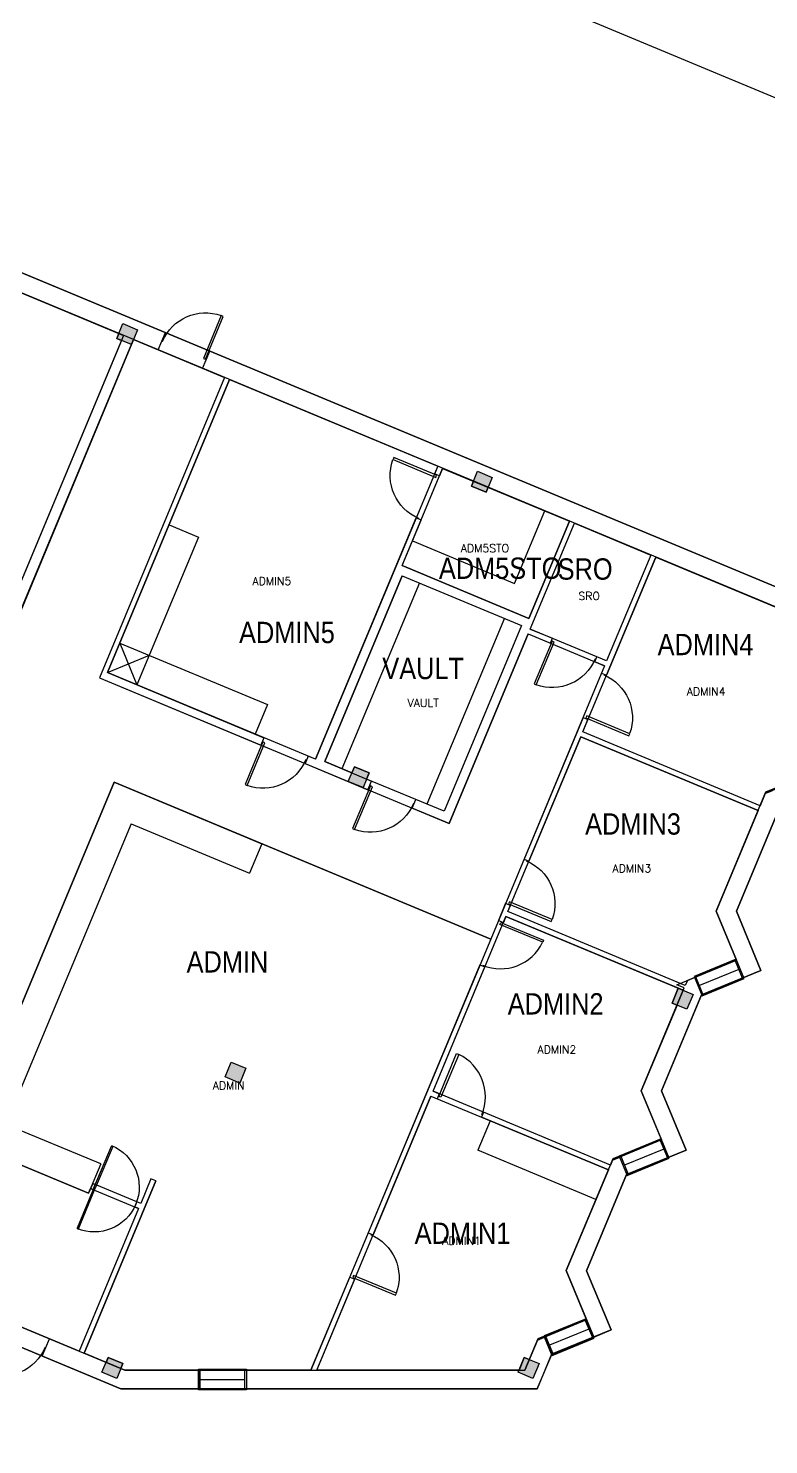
# Model space of a CAD drawing. Header units: inches. Extents: x -2145 to 3863, y -18090 to 4650.
# Drawn here: x 333 to 887, y -15089 to -14027 of the extents above; entities that cross this region are included whole.
import ezdxf
from ezdxf.enums import TextEntityAlignment as Align

# ---------------------------------------------------------------- set-up
doc = ezdxf.new("R2010")
doc.units = ezdxf.units.IN
doc.header["$LTSCALE"] = 48
doc.header["$MEASUREMENT"] = 0
for name, color, linetype in [('A-COLS', 1, 'CONTINUOUS'), ('A-COLS-GRID', 41, 'CONTINUOUS'), ('A-DOOR', 30, 'CONTINUOUS'), ('A-FURN', 41, 'CONTINUOUS'), ('A-ROOF', 1, 'CONTINUOUS'), ('A-WALLS', 1, 'CONTINUOUS'), ('A-WIN', 30, 'CONTINUOUS'), ('CAFM_BLDG_OTLN', 41, 'CONTINUOUS'), ('CAFM_Gross', 200, 'CONTINUOUS'), ('CAFM_ID', 8, 'CONTINUOUS'), ('CAFM_MeasuredGross', 50, 'CONTINUOUS'), ('CAFM_SPACE', 5, 'CONTINUOUS'), ('CAFM_Space_Label', 7, 'CONTINUOUS')]:
    doc.layers.add(name, color=color, linetype=linetype)
doc.styles.add('AISD-Dim', font='txt.shx', dxfattribs={"width": 0.85})
doc.styles.add('CAFM-TXT', font='txt.shx', dxfattribs={"height": 6})

msp = doc.modelspace()

# ---------------------------------------------------------------- linework, layer by layer
at = {"layer": 'A-COLS'}
for p, q in [((398.8, -14259.1), (403.4, -14248)), ((403.4, -14248), (414.5, -14252.7)), ((414.5, -14252.7), (409.9, -14263.7)), ((409.9, -14263.7), (398.8, -14259.1)), ((664.6, -14369.9), (669.3, -14358.8)), ((669.3, -14358.8), (680.3, -14363.4)), ((675.7, -14374.5), (664.6, -14369.9)), ((680.3, -14363.4), (675.7, -14374.5)), ((572.3, -14591.4), (576.9, -14580.4)), ((576.9, -14580.4), (588, -14585)), ((583.4, -14596), (572.3, -14591.4)), ((588, -14585), (583.4, -14596)), ((815.1, -14757.6), (819.7, -14746.5)), ((819.7, -14746.5), (830.8, -14751.1)), ((830.8, -14751.1), (826.2, -14762.2)), ((826.2, -14762.2), (815.1, -14757.6)), ((480, -14813), (484.6, -14801.9)), ((484.6, -14801.9), (495.7, -14806.5)), ((495.7, -14806.5), (491.1, -14817.6)), ((491.1, -14817.6), (480, -14813)), ((387.7, -15034.5), (392.3, -15023.4)), ((392.3, -15023.4), (403.4, -15028)), ((403.4, -15028), (398.8, -15039.1)), ((699.7, -15034.5), (704.3, -15023.4)), ((704.3, -15023.4), (715.4, -15028)), ((715.4, -15028), (710.8, -15039.1)), ((398.8, -15039.1), (387.7, -15034.5)), ((710.8, -15039.1), (699.7, -15034.5))]:
    msp.add_line(p, q, dxfattribs=at)
at = {"layer": 'A-COLS-GRID'}
for points in [[(403.4, -14248), (414.5, -14252.7), (398.8, -14259.1), (409.9, -14263.7)], [(669.3, -14358.8), (680.3, -14363.4), (664.6, -14369.9), (675.7, -14374.5)], [(576.9, -14580.4), (588, -14585), (572.3, -14591.4), (583.4, -14596)], [(819.7, -14746.5), (830.8, -14751.1), (815.1, -14757.6), (826.2, -14762.2)], [(484.6, -14801.9), (495.7, -14806.5), (480, -14813), (491.1, -14817.6)], [(392.3, -15023.4), (403.4, -15028), (387.7, -15034.5), (398.8, -15039.1)], [(704.3, -15023.4), (715.4, -15028), (699.7, -15034.5), (710.8, -15039.1)]]:
    msp.add_solid(points, dxfattribs=at)
at = {"layer": 'A-DOOR'}
for p, q in [((477.2, -14242), (463.8, -14274.1)), ((465.4, -14274.8), (478.7, -14242.7)), ((478.7, -14242.7), (477.2, -14242)), ((463.8, -14274.1), (465.4, -14274.8)), ((606.5, -14348.4), (605.9, -14350)), ((605.9, -14350), (637.9, -14363.4)), ((638.6, -14361.8), (606.5, -14348.4)), ((637.9, -14363.4), (638.6, -14361.8)), ((725.1, -14486.3), (711.7, -14518.3)), ((713.3, -14519), (726.6, -14486.9)), ((726.6, -14486.9), (725.1, -14486.3)), ((711.7, -14518.3), (713.3, -14519)), ((751.2, -14542.2), (750.5, -14543.8)), ((750.5, -14543.8), (782.6, -14557.1)), ((783.3, -14555.6), (751.2, -14542.2)), ((508.4, -14561.7), (495, -14593.8)), ((496.6, -14594.4), (509.9, -14562.4)), ((509.9, -14562.4), (508.4, -14561.7)), ((782.6, -14557.1), (783.3, -14555.6)), ((495, -14593.8), (496.6, -14594.4)), ((588.9, -14594.7), (575.5, -14626.8)), ((590.4, -14595.4), (588.9, -14594.7)), ((577.1, -14627.4), (590.4, -14595.4)), ((575.5, -14626.8), (577.1, -14627.4)), ((693.1, -14681.6), (692.5, -14683.2)), ((692.5, -14683.2), (724.5, -14696.5)), ((725.2, -14695), (693.1, -14681.6)), ((686, -14698.6), (686.7, -14697.1)), ((718.1, -14712), (686, -14698.6)), ((686.7, -14697.1), (718.7, -14710.4)), ((724.5, -14696.5), (725.2, -14695)), ((718.7, -14710.4), (718.1, -14712)), ((640.3, -14827.6), (653.6, -14795.5)), ((655.2, -14796.1), (641.8, -14828.2)), ((653.6, -14795.5), (655.2, -14796.1)), ((641.8, -14828.2), (640.3, -14827.6)), ((382, -14895.6), (394.8, -14864.9)), ((395.8, -14865.2), (383, -14896)), ((394.7, -14865.2), (394.8, -14864.9)), ((394.8, -14864.9), (395.8, -14865.3)), ((395.7, -14865.5), (395.8, -14865.3)), ((382, -14895.6), (369.2, -14926.4)), ((370.1, -14926.9), (383, -14896)), ((383, -14896), (382, -14895.6)), ((369.2, -14926.4), (369.1, -14926.7)), ((369.1, -14926.7), (370.1, -14927.1)), ((370.1, -14926.9), (370.1, -14927.1)), ((576.3, -14961.9), (575.7, -14963.5)), ((575.7, -14963.5), (607.7, -14976.8)), ((608.4, -14975.3), (576.3, -14961.9)), ((607.7, -14976.8), (608.4, -14975.3))]:
    msp.add_line(p, q, dxfattribs=at)
at = {"layer": 'A-DOOR', "extrusion": (0, 0, -1)}
for centre, major_axis, start_param, end_param in [((465.3, -14274.9), (-24.7, 24.7), 5.892581, 7.414804), ((638.7, -14361.9), (24.7, 24.7), 2.750988, 4.273211), ((725.1, -14486.1), (24.7, 24.7), 1.180192, 2.702415), ((750.4, -14543.7), (24.7, 24.7), -0.390605, 1.131619), ((508.4, -14561.6), (-24.7, 24.7), 2.750988, 4.273211), ((588.9, -14594.6), (-24.7, 24.7), 2.750988, 4.273211), ((692.3, -14683.1), (24.7, 24.7), -0.390605, 1.131619), ((382, -14895.6), (-23.8, 23.8), 1.180192, 2.750988), ((382, -14895.6), (-23.8, 23.8), 2.750988, 4.321784), ((575.5, -14963.4), (24.7, 24.7), -0.390605, 1.131619), ((312.9, -15002.3), (-24.7, 24.7), 2.750988, 4.273211)]:
    msp.add_ellipse(centre, major_axis=major_axis, ratio=1, start_param=start_param, end_param=end_param, dxfattribs=at)
at = {"layer": 'A-DOOR'}
for centre, major_axis, start_param, end_param in [((686.5, -14697), (-24.7, 24.7), 1.961401, 3.483624), ((640.2, -14827.7), (24.7, 24.7), 5.102994, 6.625217)]:
    msp.add_ellipse(centre, major_axis=major_axis, ratio=1, start_param=start_param, end_param=end_param, dxfattribs=at)
at = {"layer": 'A-FURN'}
for p, q in [((697, -14443), (719.7, -14388.5)), ((438, -14399), (460.2, -14408.2)), ((460.2, -14408.2), (414, -14519)), ((620.4, -14411), (697, -14443)), ((625.7, -14442.5), (567.6, -14581.9)), ((689.4, -14469), (631.3, -14608.4)), ((401.1, -14487.6), (511.9, -14533.7)), ((401.1, -14487.6), (414, -14519)), ((391.9, -14509.7), (423.3, -14496.8)), ((511.9, -14533.7), (502.6, -14555.9)), ((396.8, -14591.9), (284.4, -14861.5)), ((396.8, -14591.9), (507.5, -14638.1)), ((409.7, -14623.3), (315.8, -14848.6)), ((409.7, -14623.3), (498.3, -14660.2)), ((507.5, -14638.1), (498.3, -14660.2)), ((386.9, -14878.2), (315.8, -14848.6)), ((678.6, -14845.9), (669.4, -14868)), ((377.7, -14900.3), (284.4, -14861.5)), ((758, -14905), (669.4, -14868)), ((386.9, -14878.2), (377.7, -14900.3))]:
    msp.add_line(p, q, dxfattribs=at)
at = {"layer": 'A-ROOF'}
for points in [[(-452.7, -14040.8), (78.9, -14262.4), (134.3, -14129.4), (954, -14471)], [(895.7, -14611.1), (863.3, -14688.6), (881.6, -14733.1), (837.2, -14751.4), (807.2, -14823.4), (825.5, -14867.9), (781, -14886.2), (750.9, -14958.4), (769.3, -15002.8), (724.8, -15021), (714, -15047), (402, -15047), (136.2, -14936.2), (90, -15047), (-175.8, -14936.2), (-222, -15047), (-615, -14883.2)]]:
    msp.add_lwpolyline(points, dxfattribs=at)
at = {"layer": 'A-WALLS'}
for p, q in [((134.3, -14129.4), (435.3, -14254.8)), ((141.9, -14147.7), (404, -14257)), ((429.9, -14267.7), (435.3, -14254.8)), ((411.4, -14260), (310.6, -14501.9)), ((404, -14257), (313.3, -14474.8)), ((411.4, -14260), (429.9, -14267.7)), ((463.1, -14281.6), (468.5, -14268.7)), ((954, -14471), (468.5, -14268.7)), ((479.7, -14288.5), (463.1, -14281.6)), ((479.7, -14288.5), (385.9, -14513.7)), ((483.4, -14290), (391.9, -14509.7)), ((483.4, -14290), (639.4, -14355)), ((639.4, -14355), (637.1, -14360.6)), ((640.8, -14362.1), (637.1, -14360.6)), ((643.1, -14356.6), (640.8, -14362.1)), ((643.1, -14356.6), (738.2, -14396.2)), ((547.9, -14574.7), (623.3, -14393.8)), ((612.7, -14429.5), (626.9, -14395.4)), ((626.9, -14395.4), (623.3, -14393.8)), ((707.8, -14469.1), (738.2, -14396.2)), ((708.8, -14477.1), (741.9, -14397.7)), ((741.9, -14397.7), (799.1, -14421.6)), ((802.8, -14423.1), (765.9, -14511.7)), ((799.1, -14421.6), (766, -14501)), ((802.8, -14423.1), (935.7, -14478.5)), ((612.7, -14429.5), (707.8, -14469.1)), ((612.8, -14437.1), (554.7, -14576.5)), ((612.8, -14437.1), (702.3, -14474.4)), ((702.3, -14474.4), (644.3, -14613.8)), ((708.8, -14477.1), (725.4, -14484)), ((707.3, -14480.8), (648, -14623)), ((707.3, -14480.8), (723.9, -14487.7)), ((723.9, -14487.7), (725.4, -14484)), ((757.1, -14501.6), (758.6, -14497.9)), ((766, -14501), (758.6, -14497.9)), ((391.9, -14509.7), (509.1, -14558.6)), ((764.5, -14504.7), (757.1, -14501.6)), ((764.5, -14504.7), (762.2, -14510.2)), ((762.2, -14510.2), (765.9, -14511.7)), ((385.9, -14513.7), (506.8, -14564.1)), ((748.3, -14543.4), (704.1, -14649.6)), ((748.2, -14554.2), (752, -14545)), ((748.3, -14543.4), (752, -14545)), ((509.1, -14558.6), (506.8, -14564.1)), ((746.6, -14557.9), (707.8, -14651.1)), ((879.6, -14613.3), (746.6, -14557.9)), ((881.1, -14609.6), (748.2, -14554.2)), ((542.3, -14572.4), (540, -14578)), ((547.9, -14574.7), (542.3, -14572.4)), ((540, -14578), (587.1, -14597.6)), ((554.7, -14576.5), (589.8, -14591.1)), ((587.1, -14597.6), (589.8, -14591.1)), ((620.3, -14611.4), (623, -14605)), ((644.3, -14613.8), (623, -14605)), ((884.9, -14600.4), (881.1, -14609.6)), ((884.9, -14600.4), (890.4, -14598.1)), ((648, -14623), (620.3, -14611.4)), ((879.6, -14613.3), (848.2, -14688.6)), ((895.6, -14611.1), (863.3, -14688.6)), ((704.1, -14649.6), (707.8, -14651.1)), ((690.3, -14682.8), (684.9, -14695.7)), ((690.3, -14682.8), (693.9, -14684.4)), ((692, -14689), (693.9, -14684.4)), ((824.9, -14744.4), (692, -14689)), ((848.2, -14688.6), (863.4, -14725.5)), ((863.3, -14688.6), (881.6, -14733.1)), ((684.9, -14695.7), (688.6, -14697.3)), ((690.5, -14692.7), (688.6, -14697.3)), ((823.4, -14748), (690.5, -14692.7)), ((671, -14729), (587.3, -14929.9)), ((635.9, -14823.7), (674.7, -14730.5)), ((671, -14729), (674.7, -14730.5)), ((868.7, -14738.4), (881.6, -14733.1)), ((826.5, -14740.7), (824.9, -14744.4)), ((826.5, -14740.7), (831.9, -14738.4)), ((823.4, -14748), (792, -14823.4)), ((837.2, -14751.4), (807.2, -14823.4)), ((837.2, -14751.4), (837.3, -14751.4)), ((634.3, -14827.4), (591, -14931.4)), ((634.3, -14827.4), (638.9, -14829.4)), ((635.9, -14823.7), (640.5, -14825.7)), ((640.5, -14825.7), (638.9, -14829.4)), ((792, -14823.4), (807.2, -14860.2)), ((807.2, -14823.4), (825.5, -14867.9)), ((673.7, -14839.5), (672.2, -14843.2)), ((768.8, -14879.1), (673.7, -14839.5)), ((767.3, -14882.8), (672.2, -14843.2)), ((812.5, -14873.2), (825.5, -14867.9)), ((770.3, -14875.4), (768.8, -14879.1)), ((770.3, -14875.4), (775.8, -14873.2)), ((428.1, -14891), (374.3, -15020.2)), ((424.4, -14889.5), (416.8, -14907.9)), ((428.1, -14891), (424.4, -14889.5)), ((767.3, -14882.8), (735.8, -14958.3)), ((781, -14886.2), (750.9, -14958.4)), ((781, -14886.2), (781.1, -14886.1)), ((379.2, -14896.6), (381.1, -14897.4)), ((380.8, -14892.9), (382.6, -14893.7)), ((381.1, -14897.4), (382.6, -14893.7)), ((415.2, -14911.6), (370.6, -15018.7)), ((412.4, -14910.5), (414, -14906.8)), ((415.2, -14911.6), (412.4, -14910.5)), ((416.8, -14907.9), (414, -14906.8)), ((587.3, -14929.9), (591, -14931.4)), ((544.4, -15033), (573.5, -14963.1)), ((548.7, -15033), (577.2, -14964.7)), ((573.5, -14963.1), (577.2, -14964.7)), ((735.8, -14958.3), (756.3, -15008.1)), ((750.9, -14958.4), (769.3, -15002.8)), ((342.9, -15022.4), (348.3, -15009.4)), ((370.6, -15018.7), (348.3, -15009.4)), ((714.1, -15010.4), (719.5, -15008.1)), ((724.8, -15021), (719.5, -15008.1)), ((756.3, -15008.1), (769.3, -15002.8)), ((714.1, -15010.4), (704.7, -15033)), ((402, -15047), (342.9, -15022.4)), ((404.8, -15033), (374.3, -15020.2)), ((724.8, -15021), (714, -15047)), ((724.8, -15021.1), (724.9, -15021.1)), ((404.8, -15033), (460, -15033)), ((460, -15033), (460, -15047)), ((544.4, -15033), (496, -15033)), ((496, -15033), (496, -15047)), ((548.7, -15033), (704.7, -15033)), ((402, -15047), (460, -15047)), ((714, -15047), (496, -15047))]:
    msp.add_line(p, q, dxfattribs=at)
at = {"layer": 'A-WIN'}
for p, q in [((863, -14724.7), (831.6, -14737.6)), ((865, -14732.4), (835.6, -14744.5)), ((863.4, -14725.5), (862.4, -14725.9)), ((862.4, -14725.9), (867.7, -14738.8)), ((869, -14739.2), (863, -14724.7)), ((831.6, -14737.6), (837.6, -14752.2)), ((831.9, -14738.4), (832.9, -14738)), ((838.2, -14751), (832.9, -14738)), ((837.6, -14752.2), (869, -14739.2)), ((868.7, -14738.4), (867.7, -14738.8)), ((837.3, -14751.4), (838.2, -14751)), ((806.9, -14859.4), (775.4, -14872.4)), ((807.2, -14860.2), (806.2, -14860.7)), ((806.2, -14860.7), (811.6, -14873.6)), ((812.9, -14874), (806.9, -14859.4)), ((808.9, -14867.1), (779.4, -14879.3)), ((775.4, -14872.4), (781.4, -14886.9)), ((775.8, -14873.2), (776.8, -14872.8)), ((782.1, -14885.7), (776.8, -14872.8)), ((781.4, -14886.9), (812.9, -14874)), ((812.5, -14873.2), (811.6, -14873.6)), ((781.1, -14886.1), (782.1, -14885.7)), ((750.6, -14994.4), (719.2, -15007.3)), ((751, -14995.2), (750, -14995.6)), ((750, -14995.6), (755.3, -15008.5)), ((756.6, -15009), (750.6, -14994.4)), ((719.2, -15007.3), (725.2, -15021.9)), ((719.5, -15008.1), (720.5, -15007.7)), ((725.9, -15020.7), (720.5, -15007.7)), ((752.7, -15002.1), (723.2, -15014.2)), ((725.2, -15021.9), (756.6, -15009)), ((756.3, -15008.1), (755.3, -15008.5)), ((724.9, -15021.1), (725.9, -15020.7)), ((460, -15047.8), (460, -15032.1)), ((460, -15032.1), (496, -15032.1)), ((460, -15033), (461.1, -15033)), ((461.1, -15033), (461.1, -15047)), ((461.1, -15040), (494.9, -15040)), ((496, -15033), (494.9, -15033)), ((494.9, -15047), (494.9, -15033)), ((496, -15032.1), (496, -15047.8)), ((460, -15047), (461.1, -15047)), ((496, -15047.8), (460, -15047.8)), ((496, -15047), (494.9, -15047))]:
    msp.add_line(p, q, dxfattribs=at)
at = {"layer": 'CAFM_BLDG_OTLN'}
msp.add_lwpolyline([(1002.4, -14124.5), (910.1, -14346.1), (1123.3, -14434.9), (968.1, -14807.5), (1643.8, -15088.8), (2112.7, -13963.6), (1223.9, -13592.7), (939.1, -13474.1), (717.5, -14005.8), (1002.4, -14124.5)], close=True, dxfattribs=at)
msp.add_lwpolyline([(1002.4, -14124.5), (910.1, -14346.1), (1123.3, -14434.9), (968.1, -14807.5), (1643.8, -15088.8), (2112.7, -13963.6), (1223.9, -13592.7), (939.1, -13474.1), (717.5, -14005.8), (1002.4, -14124.5)], close=True, dxfattribs=at)
msp.add_lwpolyline([(1002.4, -14124.5), (910.1, -14346.1), (1123.3, -14434.9), (968.1, -14807.5), (1643.8, -15088.8), (2112.7, -13963.6), (1223.9, -13592.7), (939.1, -13474.1), (717.5, -14005.8), (1002.4, -14124.5)], close=True, dxfattribs=at)
for points in [[(1223.9, -13592.7), (939.1, -13474.1), (717.5, -14005.8), (1002.4, -14124.5)], [(954, -14471), (134.3, -14129.4), (78.9, -14262.4), (-452.7, -14040.8)], [(954, -14471), (134.3, -14129.4), (78.9, -14262.4), (-452.7, -14040.8)], [(954, -14471), (134.3, -14129.4), (78.9, -14262.4), (-452.7, -14040.8)], [(-615, -14883.2), (-222, -15047), (-175.8, -14936.2), (90, -15047), (136.2, -14936.2), (402, -15047), (714, -15047), (724.9, -15021.1), (769.3, -15002.8), (750.9, -14958.4), (781, -14886.2), (825.5, -14867.9), (807.2, -14823.4), (837.2, -14751.4), (881.6, -14733.1), (863.3, -14688.6), (895.7, -14611.1)], [(-615, -14883.2), (-222, -15047), (-175.8, -14936.2), (90, -15047), (136.2, -14936.2), (402, -15047), (714, -15047), (724.9, -15021.1), (769.3, -15002.8), (750.9, -14958.4), (781, -14886.2), (825.5, -14867.9), (807.2, -14823.4), (837.2, -14751.4), (881.6, -14733.1), (863.3, -14688.6), (895.7, -14611.1)], [(-615, -14883.2), (-222, -15047), (-175.8, -14936.2), (90, -15047), (136.2, -14936.2), (402, -15047), (714, -15047), (724.9, -15021.1), (769.3, -15002.8), (750.9, -14958.4), (781, -14886.2), (825.5, -14867.9), (807.2, -14823.4), (837.2, -14751.4), (881.6, -14733.1), (863.3, -14688.6), (895.7, -14611.1)]]:
    msp.add_lwpolyline(points, dxfattribs=at)
at = {"layer": 'CAFM_Gross'}
for points in [[(954, -14471), (134.3, -14129.4), (78.9, -14262.4), (-452.7, -14040.8)], [(-615, -14883.2), (-222, -15047), (-175.8, -14936.2), (90, -15047), (136.2, -14936.2), (402, -15047), (714, -15047), (724.9, -15021.1), (769.3, -15002.8), (750.9, -14958.4), (781, -14886.2), (825.5, -14867.9), (807.2, -14823.4), (837.2, -14751.4), (881.6, -14733.1), (863.3, -14688.6), (895.7, -14611.1)]]:
    msp.add_lwpolyline(points, dxfattribs=at)
at = {"layer": 'CAFM_MeasuredGross'}
for points in [[(935.7, -14478.5), (141.9, -14147.7), (86.5, -14280.7), (-445.2, -14059.1)], [(-604.3, -14872.5), (-233.2, -15027.1), (-185.9, -14913.6), (-182.2, -14915.1), (-183.4, -14917.9), (82.5, -15028.7), (128.6, -14917.9), (404.8, -15033), (704.7, -15033), (714.6, -15009.2), (750.6, -14994.4), (735.8, -14958.3), (770.8, -14874.3), (806.9, -14859.4), (792, -14823.4), (824.2, -14746.2), (818.6, -14743.9), (863.4, -14725.5), (848.2, -14688.6), (885.4, -14599.2), (921.5, -14584.4)]]:
    msp.add_lwpolyline(points, dxfattribs=at)
at = {"layer": 'CAFM_SPACE'}
for points in [[(140.3, -14151.4), (144, -14153), (145.6, -14149.3), (400.3, -14255.4), (398.8, -14259.1), (402.5, -14260.7), (314.8, -14471.1), (311.1, -14469.6), (309.6, -14473.3), (51.1, -14365.6), (84.9, -14284.4), (88.6, -14285.9), (93.3, -14274.8), (89.6, -14273.3), (140.3, -14151.4)], [(136, -14921), (411.4, -14260), (479.7, -14288.5), (385.9, -14513.7), (648, -14623), (707.3, -14480.8), (764.5, -14504.7), (679.1, -14709.6), (396.8, -14591.9), (284.4, -14861.5), (377.7, -14900.3), (379.2, -14896.6), (415.2, -14911.6), (370.6, -15018.7), (136, -14921)], [(483.4, -14290), (639.4, -14355), (547.9, -14574.7), (391.9, -14509.7)], [(643.1, -14356.6), (666.2, -14366.2), (664.6, -14369.9), (675.7, -14374.5), (677.3, -14370.8), (738.2, -14396.2), (707.8, -14469.1), (612.7, -14429.5), (643.1, -14356.6)], [(741.9, -14397.7), (799.1, -14421.6), (766, -14501), (708.8, -14477.1)], [(802.8, -14423.1), (932, -14477), (930.5, -14480.7), (934.2, -14482.2), (906.6, -14548.3), (921.8, -14585.2), (884.9, -14600.4), (881.1, -14609.6), (748.2, -14554.2), (802.8, -14423.1)], [(612.8, -14437.1), (702.3, -14474.4), (644.3, -14613.8), (586.1, -14589.6), (588, -14585), (576.9, -14580.4), (575, -14585), (554.7, -14576.5), (612.8, -14437.1)], [(746.6, -14557.9), (879.6, -14613.3), (848.2, -14688.6), (863.4, -14725.5), (826.5, -14740.7), (824.9, -14744.4), (692, -14689), (746.6, -14557.9)], [(396.8, -14591.9), (679.1, -14709.6), (544.4, -15033), (404.8, -15033), (401.9, -15031.7), (403.4, -15028), (392.3, -15023.4), (390.8, -15027.1), (374.3, -15020.2), (428.1, -14891), (424.4, -14889.5), (416.8, -14907.9), (380.8, -14892.9), (377.7, -14900.3), (284.4, -14861.5), (396.8, -14591.9)], [(690.5, -14692.7), (819.7, -14746.5), (815.1, -14757.6), (818.8, -14759.1), (792, -14823.4), (807.2, -14860.2), (770.3, -14875.4), (768.8, -14879.1), (635.9, -14823.7), (690.5, -14692.7)], [(634.3, -14827.4), (767.3, -14882.8), (735.8, -14958.3), (751, -14995.2), (714.1, -15010.4), (708, -15025), (704.3, -15023.4), (700.4, -15033), (548.7, -15033), (634.3, -14827.4)]]:
    msp.add_lwpolyline(points, close=True, dxfattribs=at)

# ---------------------------------------------------------------- texts
at = {"layer": 'CAFM_ID', "style": 'CAFM-TXT'}
for s, p in [('ADM5STO', (674.8, -14419.5)), ('ADMIN5', (515.1, -14444.1)), ('SRO', (752.9, -14455.3)), ('ADMIN4', (840.6, -14526.9)), ('VAULT', (628.5, -14535.5)), ('ADMIN3', (784.9, -14659.6)), ('ADMIN2', (728.7, -14795.5)), ('ADMIN', (482.7, -14822.5)), ('ADMIN1', (657.3, -14938.9))]:
    msp.add_text(s, height=6, dxfattribs=at).set_placement(p, align=Align.CENTER)
at = {"layer": 'CAFM_Space_Label', "color": 7, "char_height": 0.1, "attachment_point": 5, "style": 'AISD-Dim'}
for s, insert in [('{\\fSansSerif;\\H16;ADM5STO}', (686.2, -14431.6)), ('{\\fSansSerif;\\H16;SRO}', (749.9, -14432.2)), ('{\\fSansSerif;\\H16;ADMIN5}', (526.4, -14479.8)), ('{\\fSansSerif;\\H16;ADMIN4}', (840.1, -14488.7)), ('{\\fSansSerif;\\H16;VAULT}', (628.5, -14506.8)), ('{\\fSansSerif;\\H16;ADMIN3}', (785.8, -14623.4)), ('{\\fSansSerif;\\H16;ADMIN}', (481.8, -14726.7)), ('{\\fSansSerif;\\H16;ADMIN2}', (727.8, -14758.2)), ('{\\fSansSerif;\\H16;ADMIN1}', (658, -14930.2))]:
    msp.add_mtext(s, dxfattribs=dict(at, insert=insert))

doc.saveas('drawing.dxf')
